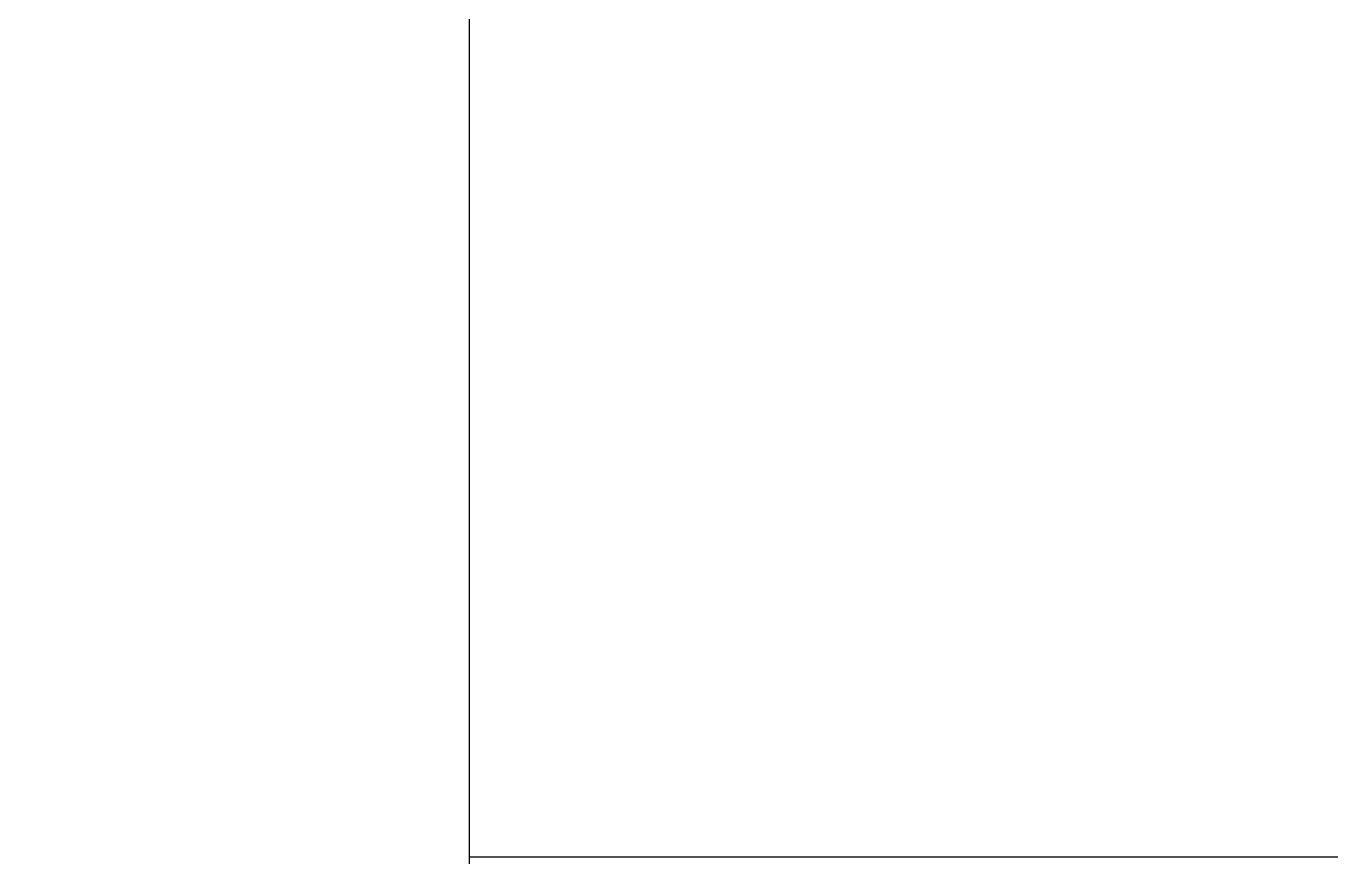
# Model space of a CAD drawing. Header units: millimetres. Extents: x -29538 to 115583, y -232866 to 15404.
# Drawn here: x 52107 to 115533, y -166779 to -126608 of the extents above; entities that cross this region are included whole.
import ezdxf
from ezdxf.enums import TextEntityAlignment as Align

# ---------------------------------------------------------------- set-up
doc = ezdxf.new("R2010")
doc.units = ezdxf.units.MM
doc.header["$LTSCALE"] = 10
doc.header["$MEASUREMENT"] = 0
for name, color, linetype in [('WALL', 9, 'Continuous'), ('图框', 7, 'Continuous'), ('标注', 4, 'Continuous')]:
    doc.layers.add(name, color=color, linetype=linetype)
doc.styles.get("Standard").update_dxf_attribs({"font": 'gbenor.shx', "width": 0.75, "bigfont": 'gbcbig.shx'})

# ---------------------------------------------------------------- blocks, each defined once
blk = doc.blocks.new('A$C116761DF')
at = {"layer": 'WALL', "color": 0}
blk.add_line((0, 59400), (42000, 59400), dxfattribs=at)
at = {"layer": '图框', "linetype": 'Continuous'}
blk.add_lwpolyline([(0, 59400), (42000, 59400)], dxfattribs=at)
at = {"layer": '图框', "width": 0.7}
for tag, p in [('泵房平面图、立面图、1-1剖面图', (20087.2, 31200)), ('泵房2-2剖面图、门窗表', (20087.2, 1500))]:
    blk.add_attdef(tag, text='', height=500, dxfattribs=at).set_placement(p, align=Align.MIDDLE_CENTER)

msp = doc.modelspace()

# ---------------------------------------------------------------- linework, layer by layer
at = {"layer": '标注'}
msp.add_lwpolyline([(-20766.26, -35766.07), (73532.6, -35766.07), (73532.6, -226179.33), (-20766.26, -226179.33)], close=True, dxfattribs=at)

# ---------------------------------------------------------------- block references
msp.add_blockref('A$C116761DF', (73532.6, -226179.33), dxfattribs=at)

doc.saveas('drawing.dxf')
